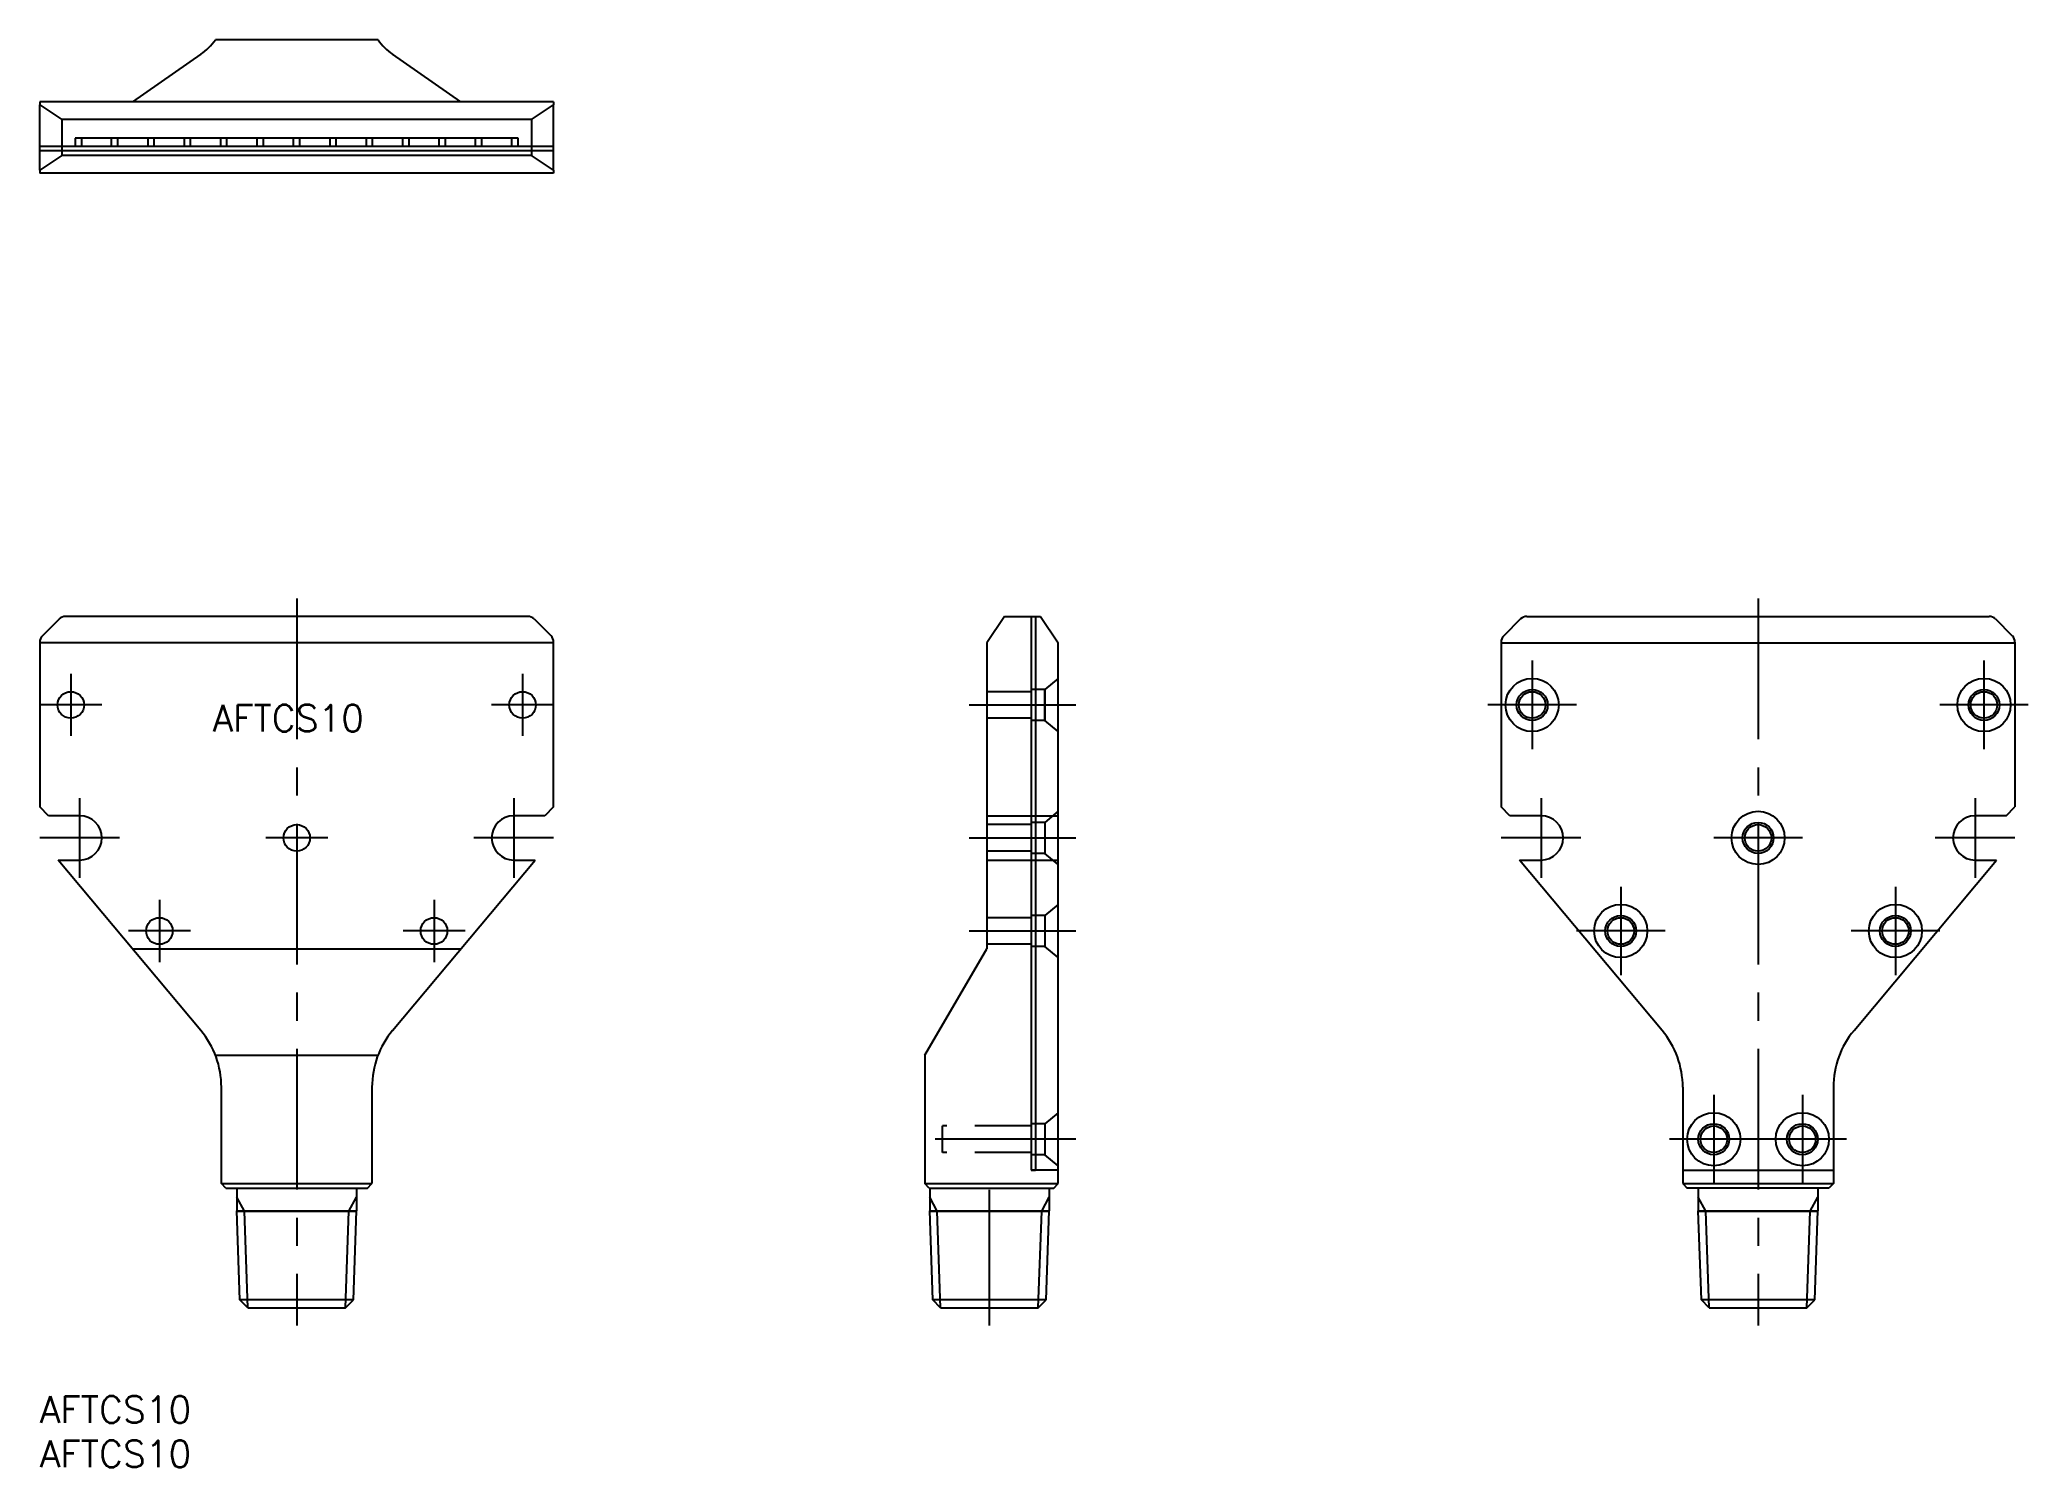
# Model space of a CAD drawing. Extents: x 0 to 224, y -8 to 153.
import ezdxf

# ---------------------------------------------------------------- set-up
doc = ezdxf.new("R2010")
doc.units = 0
doc.header["$LTSCALE"] = 0.5
doc.linetypes.add('CENTER', pattern=[50.8, 31.75, -6.35, 6.35, -6.35])
doc.linetypes.add('DASHED', pattern=[19.05, 12.7, -6.35])
doc.layers.get('0').update_dxf_attribs({"linetype": 'CONTINUOUS'})
for name, color, linetype in [('MSM_CENTER', 1, 'CENTER'), ('MSM_CONTINUOUS', 7, 'CONTINUOUS'), ('MSM_DASHED', 4, 'DASHED'), ('MSM_NARROW', 5, 'CONTINUOUS'), ('MSM_PART_NUMBER', 7, 'CONTINUOUS')]:
    doc.layers.add(name, color=color, linetype=linetype)
doc.styles.get("Standard").update_dxf_attribs({"font": 'txt.shx', "height": 3, "bigfont": 'bigfont.shx'})

# ---------------------------------------------------------------- blocks, each defined once
blk = doc.blocks.new('*U46')
at = {"layer": 'MSM_PART_NUMBER'}
blk.add_text('AFTCS10', height=3, dxfattribs=at).set_placement((0, -3))
blk = doc.blocks.new('*U47')
at = {"layer": 'MSM_PART_NUMBER'}
blk.add_text('AFTCS10', height=3, dxfattribs=at).set_placement((0, -8))
blk = doc.blocks.new('*U48')
at = {"layer": 'MSM_PART_NUMBER'}
blk.add_text('AFTCS10', height=3, dxfattribs=at).set_placement((19.5, 75))

msp = doc.modelspace()

# ---------------------------------------------------------------- linework, layer by layer
for p, q in [((22.25, 23.5), (22.25, 20.92)), ((35.75, 23.5), (35.75, 20.92)), ((100.45, 23.5), (100.45, 20.92)), ((113.95, 23.5), (113.95, 20.92)), ((187.2, 23.5), (187.2, 20.92)), ((200.7, 23.5), (200.7, 20.92))]:
    msp.add_line(p, q)
at = {"layer": 'MSM_CENTER'}
for p, q in [((29, 90), (29, 8)), ((193.95, 90), (193.95, 8)), ((3.5, 81.5), (3.5, 74.5)), ((54.5, 81.5), (54.5, 74.5)), ((168.45, 83), (168.45, 73)), ((219.45, 83), (219.45, 73)), ((7, 78), (0, 78)), ((58, 78), (51, 78)), ((104.9, 78), (116.95, 78)), ((173.45, 78), (163.45, 78)), ((224.45, 78), (214.45, 78)), ((4.5, 67.5), (4.5, 58.5)), ((53.5, 67.5), (53.5, 58.5)), ((169.45, 67.5), (169.45, 58.5)), ((218.45, 67.5), (218.45, 58.5)), ((9, 63), (0, 63)), ((32.5, 63), (25.5, 63)), ((58, 63), (49, 63)), ((104.9, 63), (116.95, 63)), ((173.95, 63), (164.95, 63)), ((198.95, 63), (188.95, 63)), ((222.95, 63), (213.95, 63)), ((178.45, 57.5), (178.45, 47.5)), ((209.45, 57.5), (209.45, 47.5)), ((13.5, 56), (13.5, 49)), ((44.5, 56), (44.5, 49)), ((17, 52.5), (10, 52.5)), ((48, 52.5), (41, 52.5)), ((104.9, 52.5), (116.95, 52.5)), ((183.45, 52.5), (173.45, 52.5)), ((214.45, 52.5), (204.45, 52.5)), ((188.95, 34), (188.95, 24)), ((198.95, 34), (198.95, 24)), ((116.95, 29), (99.9, 29)), ((193.95, 29), (183.95, 29)), ((203.95, 29), (193.95, 29)), ((107.2, 8), (107.2, 23.29))]:
    msp.add_line(p, q, dxfattribs=at)
at = {"layer": 'MSM_CONTINUOUS'}
for p, q in [((38.18, 153.05), (19.82, 153.05)), ((18.17, 151.43), (10.46, 146.05)), ((47.54, 146.05), (39.83, 151.43)), ((58, 146.05), (0, 146.05)), ((0, 146.05), (0, 145.72)), ((58, 146.05), (58, 145.72)), ((0, 145.72), (2.5, 144.05)), ((0, 138.33), (0, 145.72)), ((2.5, 144.05), (2.5, 140)), ((55.5, 144.05), (2.5, 144.05)), ((55.5, 144.05), (58, 145.72)), ((55.5, 144.05), (55.5, 140)), ((58, 138.33), (58, 145.72)), ((4, 141.95), (4, 141.05)), ((54, 141.95), (4, 141.95)), ((4.7, 141.95), (4.7, 141.05)), ((8.11, 141.05), (8.11, 141.95)), ((8.81, 141.05), (8.81, 141.95)), ((12.22, 141.05), (12.22, 141.95)), ((12.92, 141.05), (12.92, 141.95)), ((16.33, 141.05), (16.33, 141.95)), ((17.03, 141.05), (17.03, 141.95)), ((20.43, 141.05), (20.43, 141.95)), ((21.13, 141.05), (21.13, 141.95)), ((24.54, 141.05), (24.54, 141.95)), ((25.24, 141.05), (25.24, 141.95)), ((28.65, 141.05), (28.65, 141.95)), ((29.35, 141.05), (29.35, 141.95)), ((32.76, 141.05), (32.76, 141.95)), ((33.46, 141.05), (33.46, 141.95)), ((36.87, 141.05), (36.87, 141.95)), ((37.57, 141.05), (37.57, 141.95)), ((40.98, 141.05), (40.98, 141.95)), ((41.68, 141.05), (41.68, 141.95)), ((45.08, 141.05), (45.08, 141.95)), ((45.78, 141.05), (45.78, 141.95)), ((49.19, 141.05), (49.19, 141.95)), ((49.89, 141.05), (49.89, 141.95)), ((53.3, 141.05), (53.3, 141.95)), ((54, 141.05), (54, 141.95)), ((0, 141.05), (58, 141.05)), ((0, 140.55), (58, 140.55)), ((2.5, 140), (0, 138.33)), ((55.5, 140), (2.5, 140)), ((58, 138.33), (55.5, 140)), ((0, 138.33), (0, 138)), ((58, 138), (0, 138)), ((58, 138.33), (58, 138)), ((2.21, 87.71), (0.29, 85.79)), ((55.09, 88), (2.91, 88)), ((55.79, 87.71), (57.71, 85.79)), ((108.9, 88), (106.9, 85)), ((108.9, 88), (112.95, 88)), ((111.9, 88), (111.9, 25.5)), ((112.4, 88), (112.4, 25.5)), ((112.95, 88), (114.95, 85)), ((167.15, 87.71), (165.24, 85.79)), ((167.86, 88), (220.03, 88)), ((220.74, 87.71), (222.65, 85.79)), ((0, 85.09), (0, 66.5)), ((58, 85), (0, 85)), ((58, 66.5), (58, 85.09)), ((106.9, 85), (106.9, 50.5)), ((114.95, 24), (114.95, 85)), ((164.95, 85.09), (164.95, 66.5)), ((164.95, 85), (222.95, 85)), ((222.95, 85.09), (222.95, 66.5)), ((1, 65.5), (0, 66.5)), ((4.5, 65.5), (1, 65.5)), ((57, 65.5), (53.5, 65.5)), ((58, 66.5), (57, 65.5)), ((106.9, 65.5), (114.95, 65.5)), ((165.95, 65.5), (164.95, 66.5)), ((169.45, 65.5), (165.95, 65.5)), ((221.95, 65.5), (218.45, 65.5)), ((221.95, 65.5), (222.95, 66.5)), ((2.09, 60.5), (4.5, 60.5)), ((18.17, 41.29), (2.09, 60.5)), ((39.83, 41.29), (55.91, 60.5)), ((53.5, 60.5), (55.91, 60.5)), ((106.9, 60.5), (114.95, 60.5)), ((167.04, 60.5), (169.45, 60.5)), ((183.11, 41.29), (167.04, 60.5)), ((204.78, 41.29), (220.85, 60.5)), ((218.45, 60.5), (220.85, 60.5)), ((10.46, 50.5), (47.54, 50.5)), ((99.9, 38.5), (106.9, 50.5)), ((19.82, 38.5), (38.18, 38.5)), ((99.9, 38.5), (99.9, 24)), ((20.5, 24), (20.5, 34.87)), ((20.5, 26), (20.5, 34.87)), ((37.5, 34.87), (37.5, 24)), ((185.45, 34.87), (185.45, 24)), ((202.45, 34.87), (202.45, 24)), ((114.95, 25.5), (111.9, 25.5)), ((111.9, 25.5), (112.4, 25.5)), ((185.45, 25.5), (202.45, 25.5)), ((21, 23.5), (20.5, 24)), ((20.5, 24), (37.5, 24)), ((21, 23.5), (37, 23.5)), ((37, 23.5), (37.5, 24)), ((100.4, 23.5), (99.9, 24)), ((99.9, 24), (114.95, 24)), ((100.4, 23.5), (100.45, 23.5)), ((100.45, 23.5), (114.45, 23.5)), ((114.45, 23.5), (114.95, 24)), ((185.45, 24), (185.95, 23.5)), ((185.45, 24), (202.45, 24)), ((201.95, 23.5), (185.95, 23.5)), ((202.45, 24), (201.95, 23.5)), ((22.6, 10.89), (22.25, 20.92)), ((22.25, 20.92), (35.75, 20.92)), ((22.25, 20.9), (35.75, 20.9)), ((35.4, 10.89), (35.75, 20.92)), ((100.8, 10.89), (100.45, 20.92)), ((100.45, 20.92), (113.95, 20.92)), ((100.45, 20.9), (113.94, 20.9)), ((113.59, 10.89), (113.95, 20.92)), ((187.55, 10.89), (187.2, 20.92)), ((187.2, 20.92), (200.7, 20.92)), ((187.2, 20.9), (200.69, 20.9)), ((200.34, 10.89), (200.7, 20.92)), ((35.4, 10.89), (22.6, 10.89)), ((23.49, 10), (22.6, 10.89)), ((23.49, 10), (34.51, 10)), ((23.49, 10), (34.51, 10)), ((34.51, 10), (35.4, 10.89)), ((113.59, 10.89), (100.8, 10.89)), ((101.68, 10), (100.8, 10.89)), ((101.68, 10), (112.71, 10)), ((101.68, 10), (112.71, 10)), ((112.71, 10), (113.59, 10.89)), ((200.34, 10.89), (187.55, 10.89)), ((188.43, 10), (187.55, 10.89)), ((188.43, 10), (199.46, 10)), ((188.43, 10), (199.46, 10)), ((188.43, 10), (199.46, 10)), ((199.46, 10), (200.34, 10.89))]:
    msp.add_line(p, q, dxfattribs=at)
for centre, radius in [((168.45, 78), 3), ((219.45, 78), 3), ((3.5, 78), 1.5), ((54.5, 78), 1.5), ((168.45, 78), 1.75), ((168.45, 78), 1.5), ((219.45, 78), 1.75), ((219.45, 78), 1.5), ((193.95, 63), 3), ((29, 63), 1.5), ((193.95, 63), 1.75), ((193.95, 63), 1.5), ((13.5, 52.5), 1.5), ((44.5, 52.5), 1.5), ((178.45, 52.5), 3), ((178.45, 52.5), 1.75), ((178.45, 52.5), 1.5), ((209.45, 52.5), 3), ((209.45, 52.5), 1.75), ((209.45, 52.5), 1.5), ((188.95, 29), 3), ((198.95, 29), 3), ((188.95, 29), 1.75), ((188.95, 29), 1.5), ((198.95, 29), 1.75), ((198.95, 29), 1.5)]:
    msp.add_circle(centre, radius, dxfattribs=at)
for centre, radius, start, end in [((14.65, 156.65), 6.3, 304.0142, 325.1805), ((43.35, 156.65), 6.3, 214.8195, 235.9858), ((2.91, 87), 1, 90, 135), ((55.09, 87), 1, 45, 90), ((167.86, 87), 1, 90, 135), ((220.03, 87), 1, 45, 90), ((1, 85.09), 1, 135, 180), ((57, 85.09), 1, 0, 45), ((165.95, 85.09), 1, 135, 180), ((221.95, 85.09), 1, 0, 45), ((4.5, 63), 2.5, 270, 90), ((53.5, 63), 2.5, 90, 270), ((169.45, 63), 2.5, 270, 90), ((218.45, 63), 2.5, 90, 270), ((10.5, 34.87), 10, 0, 39.9204), ((47.5, 34.87), 10, 140.0796, 180), ((175.45, 34.87), 10, 0, 39.9204), ((212.45, 34.87), 10, 140.0796, 180)]:
    msp.add_arc(centre, radius, start, end, dxfattribs=at)
at = {"layer": 'MSM_DASHED'}
for p, q in [((114.95, 81), (113.44, 79.75)), ((111.9, 79.5), (106.9, 79.5)), ((113.44, 79.75), (111.9, 79.75)), ((113.44, 79.75), (113.44, 76.25)), ((113.45, 76.25), (113.45, 79.75)), ((111.9, 76.5), (106.9, 76.5)), ((113.44, 76.25), (111.9, 76.25)), ((114.95, 75), (113.44, 76.25)), ((114.95, 66), (113.44, 64.75)), ((111.9, 64.5), (106.9, 64.5)), ((113.44, 64.75), (111.9, 64.75)), ((113.44, 64.75), (113.44, 61.25)), ((111.9, 61.5), (106.9, 61.5)), ((113.44, 61.25), (111.9, 61.25)), ((114.95, 60), (113.44, 61.25)), ((111.9, 54), (106.9, 54)), ((113.44, 54.25), (111.9, 54.25)), ((114.95, 55.5), (113.44, 54.25)), ((113.44, 54.25), (113.44, 50.75)), ((111.9, 51), (106.9, 51)), ((113.44, 50.75), (111.9, 50.75)), ((114.95, 49.5), (113.44, 50.75)), ((114.95, 32), (113.44, 30.75)), ((111.9, 30.5), (101.9, 30.5)), ((101.9, 27.5), (101.9, 30.5)), ((113.44, 30.75), (111.9, 30.75)), ((113.44, 30.75), (113.44, 27.25)), ((111.9, 27.5), (101.9, 27.5)), ((113.44, 27.25), (111.9, 27.25)), ((114.95, 26), (113.44, 27.25))]:
    msp.add_line(p, q, dxfattribs=at)
at = {"layer": 'MSM_NARROW'}
for p, q in [((23.11, 20.9), (22.25, 22.48)), ((34.89, 20.9), (35.75, 22.48)), ((101.3, 20.9), (100.45, 22.48)), ((113.09, 20.9), (113.95, 22.48)), ((188.05, 20.9), (187.2, 22.48)), ((199.84, 20.9), (200.7, 22.48)), ((23.49, 10), (23.11, 20.9)), ((34.51, 10), (34.89, 20.9)), ((101.68, 10), (101.3, 20.9)), ((112.71, 10), (113.09, 20.9)), ((188.43, 10), (188.05, 20.9)), ((199.46, 10), (199.84, 20.9))]:
    msp.add_line(p, q, dxfattribs=at)

# ---------------------------------------------------------------- block references
at = {"layer": 'MSM_CONTINUOUS'}
for name in ['*U48', '*U46', '*U47']:
    msp.add_blockref(name, (0, 0), dxfattribs=at)

doc.saveas('drawing.dxf')
